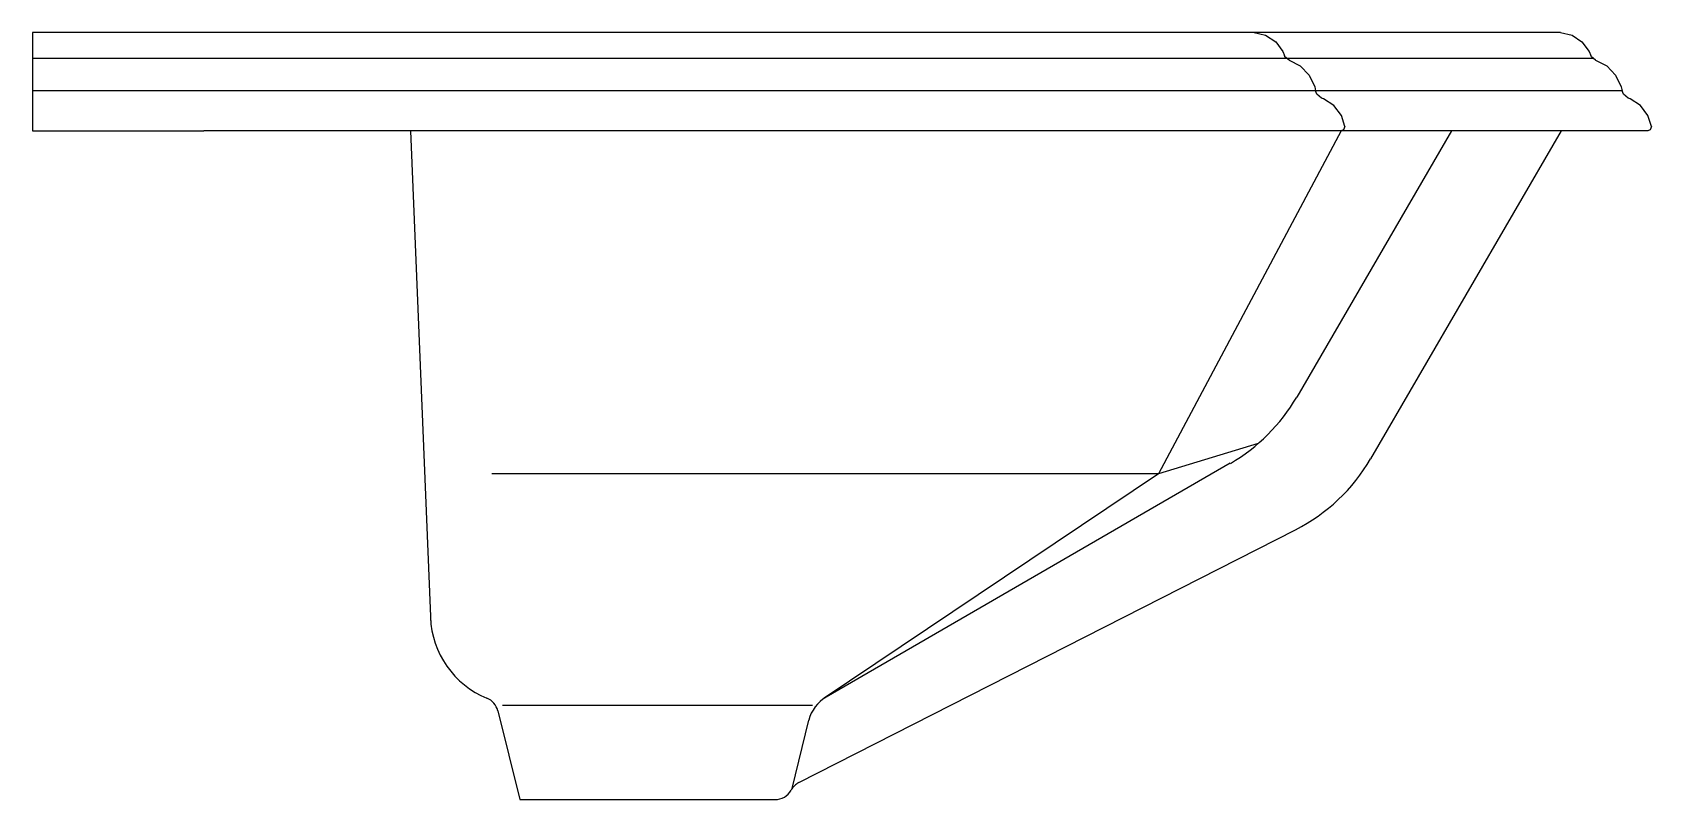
# Model space of a CAD drawing. Extents: x 712 to 1156, y 2017 to 2227.
import ezdxf

# ---------------------------------------------------------------- set-up
doc = ezdxf.new("R2010")
doc.units = 0
doc.header["$LTSCALE"] = 50
doc.layers.add('FINA', color=6, linetype='CONTINUOUS')
doc.layers.add('GROSSA', color=3, linetype='CONTINUOUS')

msp = doc.modelspace()

# ---------------------------------------------------------------- linework, layer by layer
at = {"layer": 'FINA', "color": 0}
msp.add_line((841.1, 2042.76), (926.05, 2042.76), dxfattribs=at)
at = {"layer": 'FINA', "color": 0, "linetype": 'CONTINUOUS'}
for points in [[(1047.09, 2226.93, 0), (1050.17, 2226.18, 0), (1052.96, 2224.32, 0), (1054.91, 2221.71, 0), (1055.38, 2220.6, 0)], [(1139.88, 2219.76, 0), (712.25, 2219.76, 0)], [(1056.68, 2219.29, 0), (1055.47, 2220.22, 0), (1055.38, 2220.6, 0)], [(1056.68, 2219.29, 0), (1059.66, 2217.81, 0), (1062.17, 2215.2, 0), (1063.66, 2212.04, 0), (1063.85, 2210.92, 0)], [(825.88, 2215.94, 0), (825.88, 2215.94, 0)], [(1147.88, 2210.92, 0), (712.25, 2210.92, 0)], [(1065.52, 2208.96, 0), (1064.22, 2209.99, 0), (1063.85, 2210.92, 0)], [(825.88, 2206.17, 0), (825.88, 2206.17, 0)], [(1071.94, 2201.15, 0), (1071.01, 2204.22, 0), (1068.87, 2206.92, 0), (1066.08, 2208.78, 0), (1065.52, 2208.96, 0)], [(1071.94, 2201.15, 0), (1071.57, 2200.22, 0), (1070.92, 2199.94, 0)], [(1070.92, 2199.94, 0), (1020.85, 2106.04, 0)], [(1048.15, 2114.41, 0), (1020.85, 2106.04, 0), (838.17, 2106.04, 0)], [(1020.85, 2106.04, 0), (929.27, 2044.64, 0)]]:
    msp.add_polyline3d(points, dxfattribs=at)
at = {"layer": 'GROSSA', "color": 0, "linetype": 'CONTINUOUS'}
for p, q in [((712.25, 2226.93), (712.25, 2199.94)), ((1154.96, 2199.94), (759.23, 2199.94)), ((815.83, 2199.94), (821.42, 2064.81)), ((839.76, 2041.21), (845.8, 2016.88))]:
    msp.add_line(p, q, dxfattribs=at)
at = {"layer": 'GROSSA', "color": 0}
for p, q in [((712.25, 2199.94), (759.23, 2199.94)), ((1101.14, 2199.94), (1058.72, 2127.08)), ((1131.22, 2199.94), (1078.97, 2110.18)), ((1040.53, 2108.95), (929.74, 2044.89)), ((922.27, 2021.52), (1058.43, 2090.77)), ((920.44, 2019.94), (925.03, 2038.62)), ((845.8, 2016.88), (915.77, 2016.88))]:
    msp.add_line(p, q, dxfattribs=at)
at = {"layer": 'GROSSA', "color": 0, "linetype": 'CONTINUOUS'}
for points in [[(775.16, 2226.93, 0), (712.25, 2226.93, 0)], [(810.25, 2226.93, 0), (775.16, 2226.93, 0)], [(859.94, 2226.93, 0), (810.25, 2226.93, 0)], [(1131.04, 2226.93, 0), (859.94, 2226.93, 0)], [(1067.57, 2226.93, 0), (1067.57, 2226.93, 0)], [(1131.04, 2226.93, 0), (1134.2, 2226.18, 0), (1136.9, 2224.32, 0), (1138.86, 2221.71, 0), (1139.32, 2220.6, 0)], [(1140.62, 2219.29, 0), (1139.51, 2220.22, 0), (1139.32, 2220.6, 0)], [(1140.62, 2219.29, 0), (1143.69, 2217.81, 0), (1146.11, 2215.2, 0), (1147.6, 2212.04, 0), (1147.88, 2210.92, 0)], [(1149.56, 2208.96, 0), (1148.25, 2209.99, 0), (1147.88, 2210.92, 0)], [(1155.98, 2201.15, 0), (1154.96, 2204.22, 0), (1152.91, 2206.92, 0), (1150.12, 2208.78, 0), (1149.56, 2208.96, 0)], [(1155.98, 2201.15, 0), (1155.61, 2200.22, 0), (1154.96, 2199.94, 0)], [(1155.98, 2201.15, 0), (1155.61, 2200.22, 0), (1154.96, 2199.94, 0)], [(1154.96, 2199.94, 0), (1137.27, 2199.94, 0)]]:
    msp.add_polyline3d(points, dxfattribs=at)
at = {"layer": 'GROSSA', "color": 0}
for centre, radius, start, end in [((1015.51, 2152.23), 50, 300.0337, 329.7915), ((1035.76, 2135.34), 50, 296.9582, 329.7915), ((846.32, 2067.75), 25, 182.3662, 247.6488), ((834.91, 2040.01), 5, 13.9392, 67.6488), ((934.74, 2036.23), 10, 120.0337, 166.2016), ((915.77, 2021.88), 5, 270, 331.2251), ((924.54, 2017.07), 5, 116.9582, 151.2251)]:
    msp.add_arc(centre, radius, start, end, dxfattribs=at)

doc.saveas('drawing.dxf')
